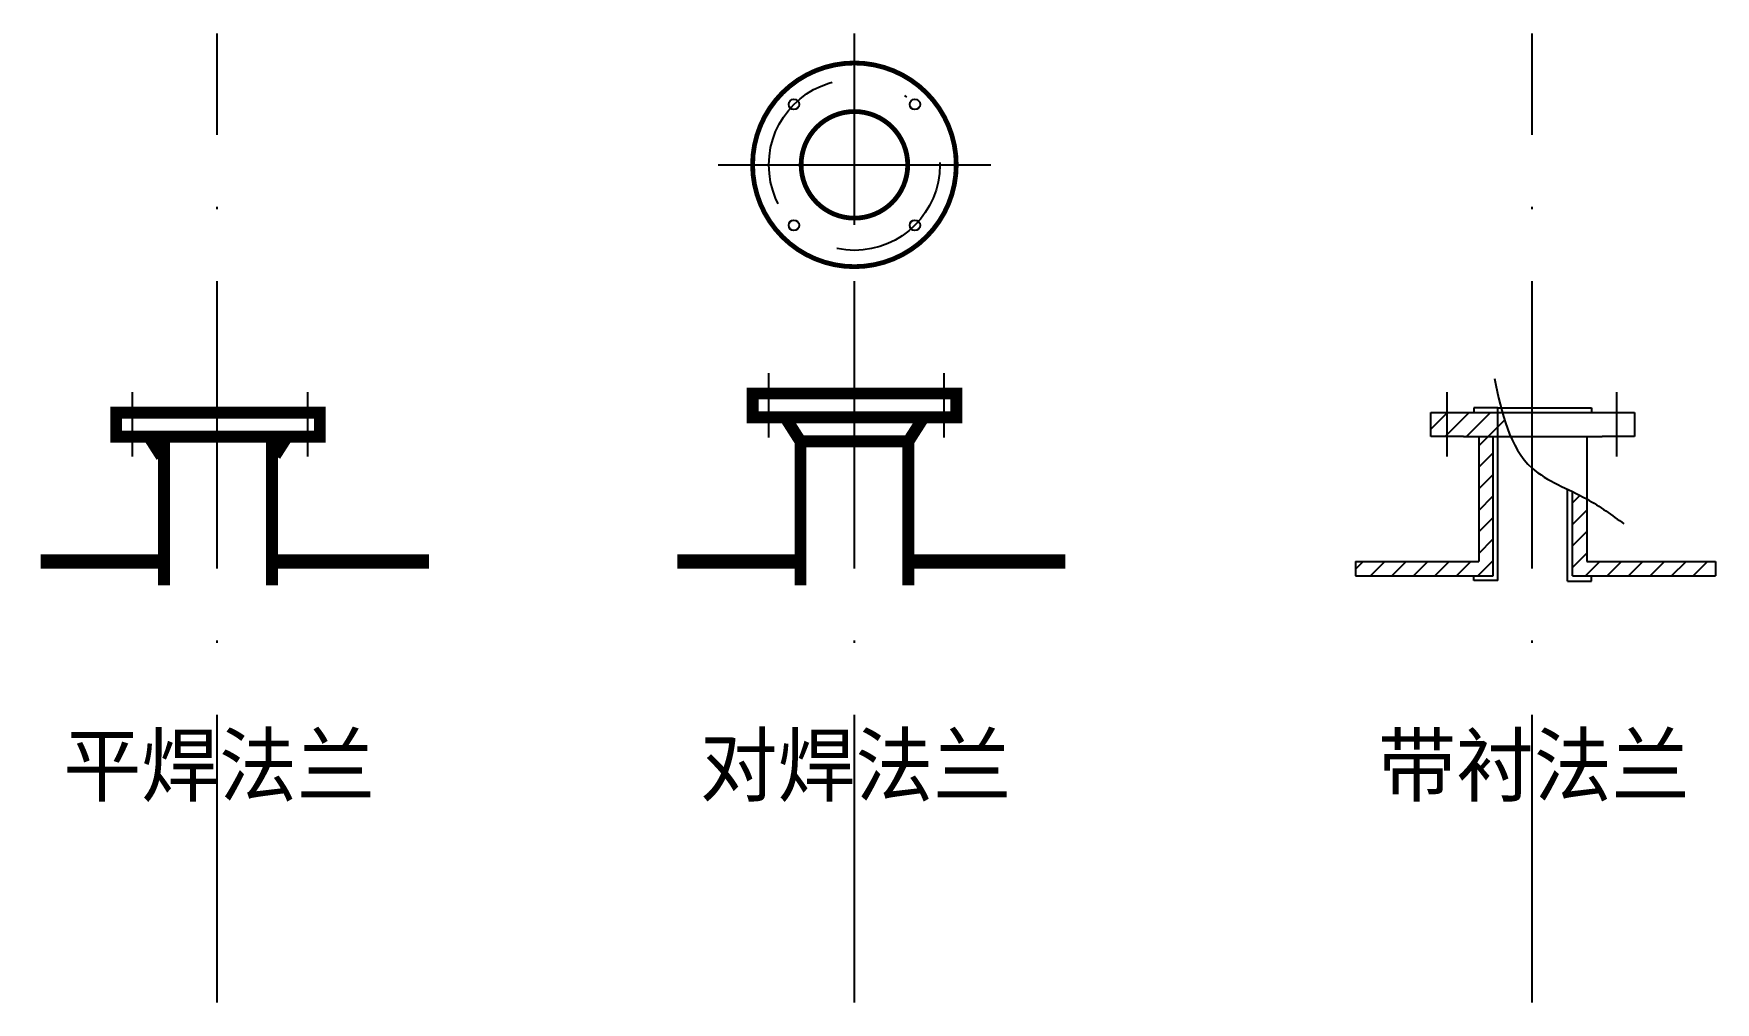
# Model space of a CAD drawing. Header units: millimetres. Extents: x 175.4 to 245.6, y 137 to 177.5.
import ezdxf

# ---------------------------------------------------------------- set-up
doc = ezdxf.new("R2010")
doc.units = ezdxf.units.MM
doc.linetypes.add('ACAD_ISO10W100', pattern=[18, 12, -3, 0, -3])
doc.linetypes.add('BORDER2', pattern=[22.225, 6.35, -3.175, 6.35, -3.175, 0, -3.175])

msp = doc.modelspace()

# ---------------------------------------------------------------- hatches: boundary and pattern name
h = msp.add_hatch()
h.set_pattern_fill('ANSI31', color=256, scale=0.2, style=0)
h.paths.add_polyline_path([(236.305, 160.657), (235.705, 160.657), (235.705, 155.444), (230.561, 155.444), (230.561, 154.844), (236.305, 154.844)])
edge = h.paths.add_edge_path()
edge.add_line((245.573, 155.444), (240.205, 155.444))
edge.add_line((240.205, 155.444), (240.205, 158.051))
edge.add_spline(control_points=[(240.205, 158.051), (240.01, 158.158), (239.808, 158.259), (239.605, 158.357)], knot_values=[6.013483, 6.013483, 6.013483, 6.013483, 6.671408, 6.671408, 6.671408, 6.671408], degree=3, periodic=0)
edge.add_line((239.605, 158.357), (239.605, 154.844))
edge.add_line((239.605, 154.844), (245.573, 154.844))
edge.add_line((245.573, 154.844), (245.573, 155.444))
h.paths.add_polyline_path([(236.498, 161.657), (234.705, 161.657), (234.386, 161.657), (234.386, 160.657), (235.066, 160.657), (236.498, 160.657)])
h.paths.add_polyline_path([(234.386, 161.657), (233.705, 161.657), (233.705, 160.657), (234.386, 160.657)])
edge = h.paths.add_edge_path()
edge.add_spline(control_points=[(237.027, 160.657), (236.892, 160.971), (236.781, 161.308), (236.684, 161.657)], knot_values=[1.350197, 1.350197, 1.350197, 1.350197, 2.379402, 2.379402, 2.379402, 2.379402], degree=3, periodic=0)
edge.add_line((236.684, 161.657), (236.498, 161.657))
edge.add_line((236.498, 161.657), (236.498, 160.657))
edge.add_line((236.498, 160.657), (237.027, 160.657))

# ---------------------------------------------------------------- linework, layer by layer
at = {"linetype": 'ACAD_ISO10W100'}
for p, q in [((183.05, 137.045), (183.05, 177.469)), ((209.641, 137.045), (209.641, 177.469)), ((237.925, 137.045), (237.925, 177.469)), ((203.949, 171.994), (215.334, 171.994))]:
    msp.add_line(p, q, dxfattribs=at)
for p, q in [((209.641, 169.494), (209.641, 174.494)), ((206.072, 160.621), (206.072, 163.299)), ((213.391, 160.621), (213.391, 163.299)), ((179.511, 159.826), (179.511, 162.504)), ((186.83, 159.826), (186.83, 162.504)), ((234.386, 159.826), (234.386, 162.504)), ((241.464, 159.826), (241.464, 162.504)), ((236.498, 161.857), (235.498, 161.857)), ((235.498, 161.857), (235.498, 161.657)), ((236.498, 154.644), (236.498, 161.857)), ((236.498, 161.857), (239.407, 161.857)), ((239.407, 161.857), (240.407, 161.857)), ((240.407, 161.857), (240.407, 161.657)), ((236.305, 154.844), (236.305, 160.657)), ((239.407, 154.62), (239.407, 158.453)), ((239.605, 154.844), (239.605, 158.357)), ((230.561, 155.444), (235.705, 155.444)), ((230.561, 155.444), (230.561, 154.844)), ((240.205, 155.444), (245.573, 155.444)), ((245.573, 155.444), (245.573, 154.844)), ((230.561, 154.844), (236.305, 154.844)), ((235.498, 154.644), (235.498, 154.844)), ((236.498, 154.644), (235.498, 154.644)), ((239.407, 154.62), (240.407, 154.62)), ((239.605, 154.844), (245.573, 154.844)), ((240.407, 154.62), (240.407, 154.844))]:
    msp.add_line(p, q)
at = {"linetype": 'Continuous'}
for p, q in [((207.391, 160.452), (206.753, 161.452)), ((211.891, 160.452), (212.53, 161.452)), ((233.705, 160.657), (233.705, 161.657)), ((233.705, 161.657), (234.705, 161.657)), ((234.705, 161.657), (234.705, 161.657)), ((234.705, 161.657), (241.205, 161.657)), ((241.205, 161.657), (241.205, 161.657)), ((241.205, 161.657), (242.205, 161.657)), ((242.205, 161.657), (242.205, 160.657)), ((180.83, 159.657), (180.191, 160.657)), ((185.33, 159.657), (185.969, 160.657)), ((235.066, 160.657), (233.705, 160.657)), ((235.066, 160.657), (240.844, 160.657)), ((235.705, 160.657), (235.705, 155.444)), ((240.205, 160.657), (240.205, 155.444)), ((242.205, 160.657), (240.844, 160.657))]:
    msp.add_line(p, q, dxfattribs=at)
at = {"const_width": 0.2}
for points in [[(205.391, 171.994, -1), (213.891, 171.994, -1), (205.391, 171.994, 2.414214)], [(207.417, 171.994, -1), (211.866, 171.994, -1), (207.417, 171.994, -2.414214)]]:
    msp.add_lwpolyline(points, format="xyb", dxfattribs=at)
at = {"linetype": 'Continuous', "const_width": 0.5}
for points in [[(212.891, 162.452), (212.891, 162.452), (213.891, 162.452), (213.891, 161.452), (212.53, 161.452), (211.891, 160.452), (207.391, 160.452), (206.753, 161.452), (205.391, 161.452), (205.391, 162.452), (206.391, 162.452), (206.391, 162.452)], [(206.391, 162.452), (212.891, 162.452)], [(180.727, 159.819), (180.191, 160.657), (178.83, 160.657), (178.83, 161.657), (179.83, 161.657), (179.83, 161.657)], [(179.83, 161.657), (186.33, 161.657)], [(186.33, 161.657), (186.33, 161.657), (187.33, 161.657), (187.33, 160.657), (185.969, 160.657), (185.462, 159.863)], [(206.753, 161.452), (212.53, 161.452)], [(180.191, 160.657), (185.969, 160.657)], [(180.83, 160.452), (180.83, 154.452)], [(185.33, 160.452), (185.33, 154.452)], [(207.391, 160.452), (207.391, 154.452)], [(211.891, 160.452), (211.891, 154.452)]]:
    msp.add_lwpolyline(points, dxfattribs=at)
at = {"const_width": 0.6}
for points in [[(175.685, 155.444), (180.83, 155.444)], [(185.33, 155.444), (191.883, 155.444)], [(202.247, 155.444), (207.391, 155.444)], [(211.891, 155.444), (218.444, 155.444)]]:
    msp.add_lwpolyline(points, dxfattribs=at)
at = {"lineweight": 30, "ltscale": 3}
msp.add_circle((209.641, 171.994), 4.25, dxfattribs=at)
at = {"linetype": 'BORDER2'}
msp.add_circle((209.641, 171.994), 3.569, dxfattribs=at)
for centre, radius in [((207.117, 174.518), 0.217), ((209.641, 171.994), 2.224), ((212.165, 174.518), 0.217), ((207.117, 169.47), 0.217), ((212.165, 169.47), 0.217)]:
    msp.add_circle(centre, radius)
msp.add_spline([(236.35, 163.074), (237.925, 159.341), (240.205, 158.051), (241.758, 157.008)], degree=3)
at = {"layer": 'DEFPOINTS', "color": 0, "linetype": 'ByBlock'}
for p in [(209.641, 163.452), (183.08, 162.657), (185.33, 157.191), (211.891, 157.191), (240.205, 157.191), (176.598, 155.444), (203.159, 155.444), (231.473, 155.444), (235.705, 155.444), (180.83, 154.452), (207.391, 154.452)]:
    msp.add_point(p, dxfattribs=at)

# ---------------------------------------------------------------- texts
at = {"char_height": 2.5, "attachment_point": 1}
for s, insert, width in [('{\\fTxt|b0|i0|c134|p2;平焊法兰}', (176.624, 148.193), 14.81902), ('{\\fTxt|b0|i0|c134|p2;对焊法兰}', (203.185, 148.193), 14.819), ('{\\fTxt|b0|i0|c134|p2;带衬法兰}', (231.499, 148.193), 14.819)]:
    msp.add_mtext(s, dxfattribs=dict(at, insert=insert, width=width))

doc.saveas('drawing.dxf')
